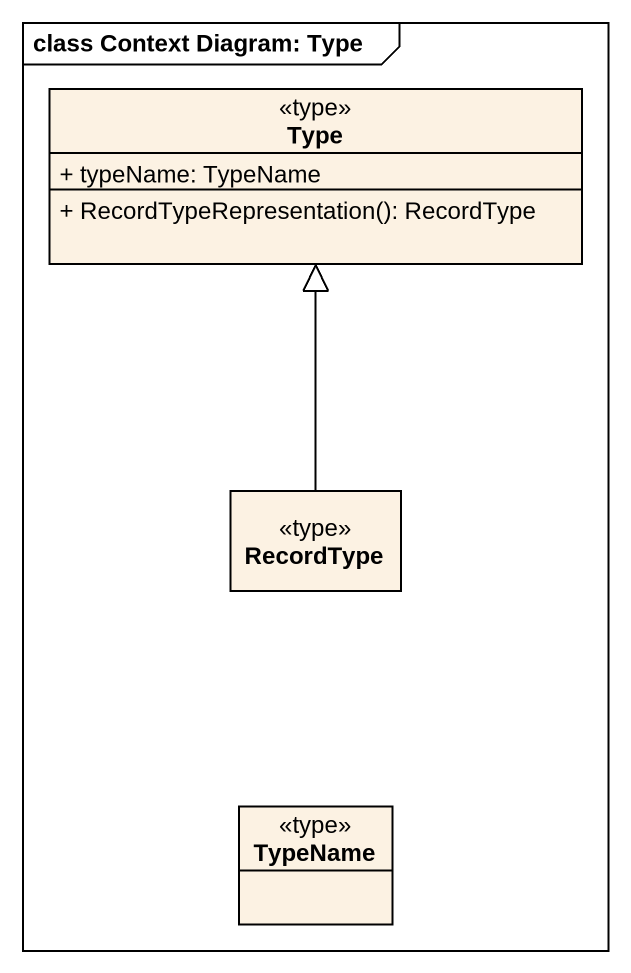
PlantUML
@startuml
mainframe class Context Diagram: Type
hide circle
hide empty members
skinparam classAttributeIconSize 0
class Type <<type>> {
  + typeName: TypeName
  + RecordTypeRepresentation(): RecordType
}
class RecordType <<type>>
class TypeName <<type>>
RecordType -up-|> Type
@enduml
